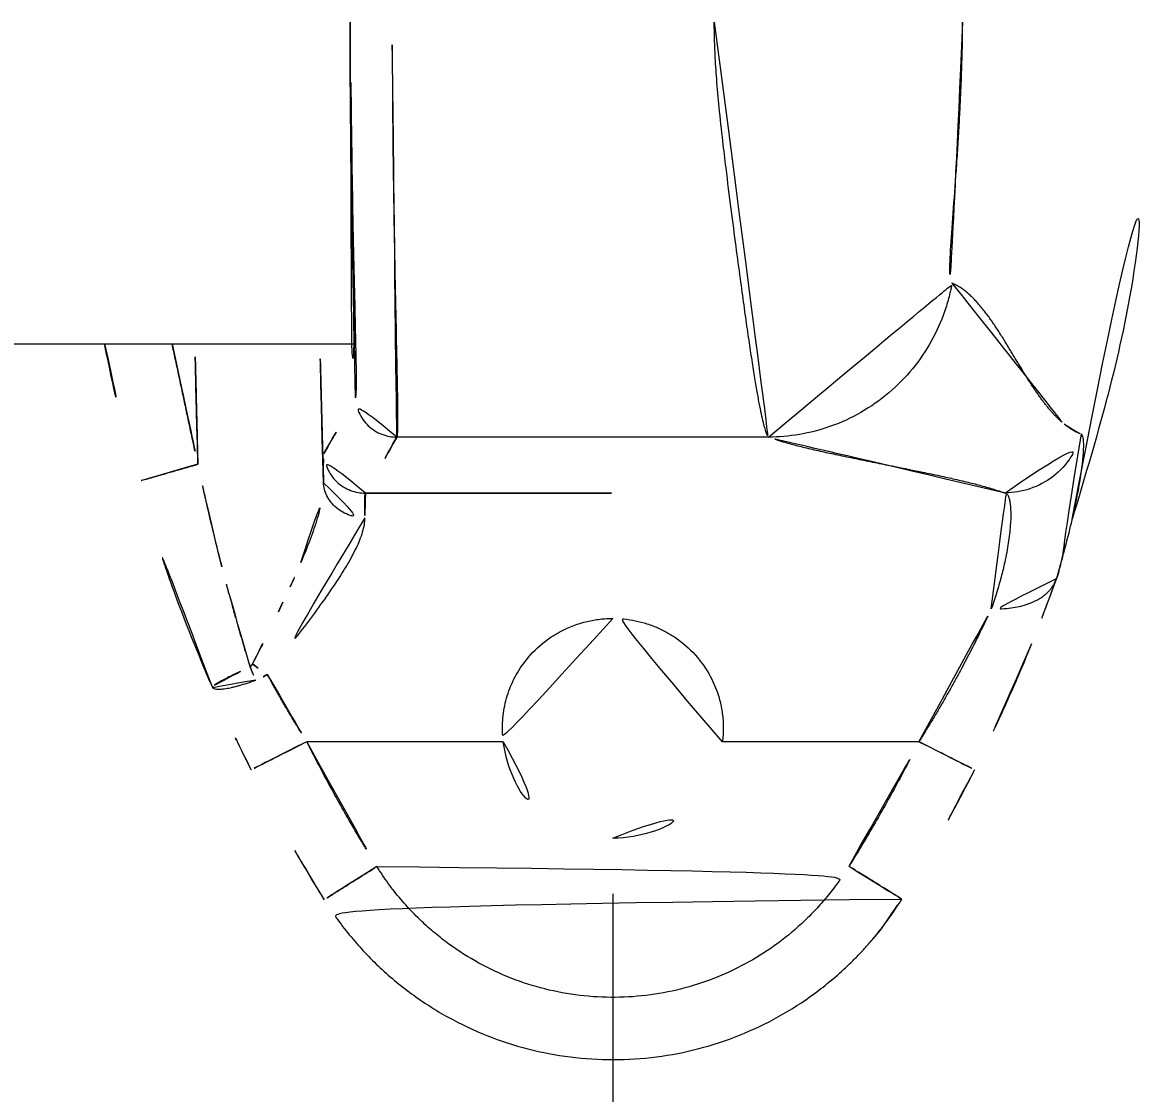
# Model space of a CAD drawing. Extents: x 16296660632 to 16296677930, y -37409619871 to -37409616275.
# Drawn here: x 16296677692.39 to 16296677719.6, y -37409616624.9 to -37409616599.11 of the extents above; entities that cross this region are included whole.
import ezdxf

# ---------------------------------------------------------------- set-up
doc = ezdxf.new("R2010")
doc.units = 0
doc.header["$LTSCALE"] = 10
doc.header["$MEASUREMENT"] = 0
doc.header["$PDMODE"] = 3
doc.header["$PDSIZE"] = -10
doc.layers.get('0').update_dxf_attribs({"linetype": 'CONTINUOUS'})
doc.layers.get('DEFPOINTS').update_dxf_attribs({"linetype": 'CONTINUOUS'})
doc.styles.add('Daelim Dimension', font='NanumGothic.ttf')
doc.dimstyles.new('DEFAULT', dxfattribs={"dimscale": 2, "dimtxt": 2, "dimasz": 2, "dimexe": 0, "dimexo": 2, "dimgap": 1, "dimtad": 1, "dimdec": 1, "dimzin": 9, "dimdsep": 46, "dimtxsty": 'Daelim Dimension', "dimcen": 0.5, "dimclrd": 252, "dimclre": 252, "dimclrt": 3, "dimadec": 1, "dimazin": 0, "dimtfac": 1, "dimtdec": 1, "dimtix": 1, "dimtmove": 0, "dimatfit": 3, "dimfxl": 1, "dimtolj": 1, "dimtzin": 1, "dimlwd": 9, "dimlwe": 9, "dimarcsym": 0})

# ---------------------------------------------------------------- blocks, each defined once
blk = doc.blocks.new('*D4')
at = {"color": 5, "lineweight": 9, "transparency": 16777216}
for p, q in [((16296677189.30537, -37409616620.09404), (16296677189.30537, -37409616654.751022)), ((16296677706.603531, -37409616620.09404), (16296677706.603531, -37409616654.751022)), ((16296677193.30537, -37409616654.751022), (16296677702.603531, -37409616654.751022))]:
    blk.add_line(p, q, dxfattribs=at)
at = {"color": 5, "transparency": 16777216}
for points in [[(16296677193.30537, -37409616654.084358), (16296677193.30537, -37409616655.417686), (16296677189.30537, -37409616654.751022)], [(16296677702.603531, -37409616654.084358), (16296677702.603531, -37409616655.417686), (16296677706.603531, -37409616654.751022)]]:
    blk.add_solid(points, dxfattribs=at)
at = {"layer": 'DEFPOINTS', "color": 0, "transparency": 16777216}
for p in [(16296677189.30537, -37409616616.09404), (16296677706.603531, -37409616616.09404), (16296677706.603531, -37409616654.751022)]:
    blk.add_point(p, dxfattribs=at)
at = {"color": 7, "transparency": 16777216, "insert": (16296677447.954451, -37409616648.190224), "char_height": 8, "attachment_point": 5, "style": 'Daelim Dimension'}
blk.add_mtext('\\A1;517.3', dxfattribs=at)

msp = doc.modelspace()

# ---------------------------------------------------------------- linework, layer by layer
at = {"color": 7, "linetype": 'Continuous', "lineweight": 15}
for p, q in [((16296677195.542139, -37409616606.8452), (16296677700.366739, -37409616606.8452)), ((16296677710.35598, -37409616609.092003), (16296677701.399059, -37409616609.092003))]:
    msp.add_line(p, q, dxfattribs=at)
at = {"color": 2, "linetype": 'Continuous', "lineweight": 15}
for p, q in [((16296677703.96468, -37409616616.431351), (16296677699.229601, -37409616616.431351)), ((16296677713.97747, -37409616616.431343), (16296677709.242371, -37409616616.431351))]:
    msp.add_line(p, q, dxfattribs=at)
at = {"color": 7, "linetype": 'Continuous', "lineweight": 15, "flags": 128}
msp.add_lwpolyline([(16296677712.892799, -37409616621.152542), (16296677712.88929, -37409616621.157333), (16296677712.880871, -37409616621.169456), (16296677712.87838, -37409616621.174103), (16296677712.87937, -37409616621.173607), (16296677712.88183, -37409616621.17128), (16296677712.88578, -37409616621.167099), (16296677712.89122, -37409616621.161041), (16296677712.906549, -37409616621.143303), (16296677712.927811, -37409616621.11795), (16296677713.07214, -37409616620.936234), (16296677713.457741, -37409616620.367493)], dxfattribs=at)
at = {"color": 7, "linetype": 'Continuous', "lineweight": 15}
for centre, radius, start, end in [((16296677733.603519, -37409616599.100883), 39.999985, 191.1636042, 196.0548725), ((16296677700.615829, -37409616611.141388), 4.348305, 231.76271, 237.4975191), ((16296677706.603531, -37409616616.09404), 2.660317, 187.2843069, 270), ((16296677706.603531, -37409616616.09404), 2.660317, 270, 352.7156931)]:
    msp.add_arc(centre, radius, start, end, dxfattribs=at)
at = {"color": 2, "linetype": 'Continuous', "lineweight": 15}
for points, knots in [([(16296677700.274521, -37409616599.0952), (16296677700.27556, -37409616599.601784), (16296677700.27774, -37409616600.656921), (16296677700.2906, -37409616601.902946), (16296677700.30447, -37409616602.878189), (16296677700.31712, -37409616603.654823), (16296677700.330009, -37409616604.316971), (16296677700.33613, -37409616604.670471), (16296677700.339081, -37409616604.793556), (16296677700.33913, -37409616604.800842), (16296677700.33913, -37409616604.800858), (16296677700.33914, -37409616604.800873), (16296677700.33913, -37409616604.800926), (16296677700.33914, -37409616604.801033), (16296677700.33914, -37409616604.801208), (16296677700.339149, -37409616604.80159), (16296677700.339161, -37409616604.802353), (16296677700.339199, -37409616604.803864), (16296677700.339251, -37409616604.806923), (16296677700.339371, -37409616604.812973), (16296677700.339609, -37409616604.825073), (16296677700.34008, -37409616604.849152), (16296677700.341009, -37409616604.896767), (16296677700.342819, -37409616604.989967), (16296677700.34627, -37409616605.16832), (16296677700.35247, -37409616605.493713), (16296677700.362169, -37409616606.028351), (16296677700.370979, -37409616606.636703), (16296677700.368071, -37409616607.093338), (16296677700.3498, -37409616607.232513), (16296677700.32428, -37409616607.154282), (16296677700.30225, -37409616606.921463), (16296677700.29504, -37409616606.8452)], [0, 0, 0, 0, 0.101510115, 0.211434672, 0.259065315, 0.316767116, 0.393397237, 0.420049616, 0.4230555, 0.42305671, 0.423057557, 0.423059589, 0.42306327, 0.423071002, 0.423086465, 0.423117038, 0.423178515, 0.423301446, 0.423546933, 0.424037928, 0.42501921, 0.426978051, 0.430882216, 0.438634897, 0.453918283, 0.483596617, 0.539392617, 0.63673048, 0.74462148, 0.850211563, 0.950940476, 1, 1, 1, 1]), ([(16296677701.399059, -37409616609.092003), (16296677701.400431, -37409616609.088242), (16296677701.403179, -37409616609.080688), (16296677701.40666, -37409616609.056808), (16296677701.4097, -37409616609.023499), (16296677701.412239, -37409616608.979736), (16296677701.414301, -37409616608.925659), (16296677701.415871, -37409616608.861107), (16296677701.41696, -37409616608.786072), (16296677701.417561, -37409616608.700562), (16296677701.417681, -37409616608.604568), (16296677701.417311, -37409616608.498199), (16296677701.41646, -37409616608.381531), (16296677701.413219, -37409616608.073822), (16296677701.4009, -37409616607.404358), (16296677701.378679, -37409616606.37262), (16296677701.357731, -37409616605.362877), (16296677701.34215, -37409616604.580544), (16296677701.3272, -37409616603.747414), (16296677701.315479, -37409616602.955368), (16296677701.30637, -37409616602.228851), (16296677701.29985, -37409616601.586647), (16296677701.29476, -37409616600.949303), (16296677701.29114, -37409616600.320953), (16296677701.28886, -37409616599.705307), (16296677701.28857, -37409616599.299294), (16296677701.288429, -37409616599.099297)], [0, 0, 0, 0, 0.020281925, 0.040705726, 0.061261883, 0.081940462, 0.102731142, 0.123623238, 0.144605728, 0.165667289, 0.186796327, 0.207981011, 0.229209318, 0.250469064, 0.362726121, 0.499402282, 0.562152082, 0.624611649, 0.687108968, 0.749821294, 0.794173639, 0.837536812, 0.879846969, 0.92105239, 0.961113053, 1, 1, 1, 1]), ([(16296677709.046499, -37409616599.097473), (16296677709.047029, -37409616599.18251), (16296677709.0481, -37409616599.355667), (16296677709.05546, -37409616599.619858), (16296677709.066971, -37409616599.89299), (16296677709.08309, -37409616600.174942), (16296677709.11302, -37409616600.595932), (16296677709.1681, -37409616601.197594), (16296677709.24551, -37409616601.914429), (16296677709.345169, -37409616602.738388), (16296677709.453529, -37409616603.594757), (16296677709.569889, -37409616604.485786), (16296677709.672581, -37409616605.253159), (16296677709.763451, -37409616605.914833), (16296677709.84478, -37409616606.493134), (16296677709.920679, -37409616607.012451), (16296677709.99107, -37409616607.470833), (16296677710.055969, -37409616607.86763), (16296677710.115379, -37409616608.203598), (16296677710.1693, -37409616608.480591), (16296677710.21771, -37409616608.701263), (16296677710.260651, -37409616608.869377), (16296677710.298, -37409616608.987923), (16296677710.3302, -37409616609.064743), (16296677710.347509, -37409616609.083038), (16296677710.35598, -37409616609.092003)], [0, 0, 0, 0, 0.016466319, 0.033530988, 0.051208061, 0.069510582, 0.088450519, 0.133537457, 0.188134737, 0.232276462, 0.302891416, 0.370029146, 0.431942897, 0.486085135, 0.539422615, 0.59178036, 0.643001818, 0.692950877, 0.741512996, 0.788595495, 0.834127118, 0.878056995, 0.920353154, 0.961000731, 1, 1, 1, 1]), ([(16296677714.772579, -37409616605.38533), (16296677714.804831, -37409616605.39946), (16296677714.86903, -37409616605.427567), (16296677714.962561, -37409616605.482269), (16296677715.053631, -37409616605.544777), (16296677715.14222, -37409616605.615189), (16296677715.22847, -37409616605.692398), (16296677715.3125, -37409616605.775711), (16296677715.394421, -37409616605.864326), (16296677715.47434, -37409616605.957573), (16296677715.552349, -37409616606.054688), (16296677715.628559, -37409616606.155083), (16296677715.703051, -37409616606.258041), (16296677715.77593, -37409616606.363052), (16296677715.847309, -37409616606.469589), (16296677715.917271, -37409616606.577179), (16296677715.98591, -37409616606.685379), (16296677716.053329, -37409616606.793747), (16296677716.1196, -37409616606.901901), (16296677716.184799, -37409616607.00943), (16296677716.24901, -37409616607.116013), (16296677716.3123, -37409616607.221283), (16296677716.374729, -37409616607.324951), (16296677716.43638, -37409616607.426712), (16296677716.497311, -37409616607.526398), (16296677716.55761, -37409616607.62381), (16296677716.61731, -37409616607.718781), (16296677716.676491, -37409616607.811172), (16296677716.735189, -37409616607.900833), (16296677716.79347, -37409616607.987663), (16296677716.85137, -37409616608.071503), (16296677716.90893, -37409616608.152283), (16296677716.966181, -37409616608.229919), (16296677717.023161, -37409616608.304337), (16296677717.079901, -37409616608.375443), (16296677717.136419, -37409616608.443207), (16296677717.192751, -37409616608.507584), (16296677717.248899, -37409616608.568542), (16296677717.30489, -37409616608.626053), (16296677717.360741, -37409616608.680038), (16296677717.41641, -37409616608.730766), (16296677717.453831, -37409616608.762009), (16296677717.47241, -37409616608.777512)], [0, 0, 0, 0, 0.030544692, 0.060806039, 0.090785251, 0.120483177, 0.149900351, 0.179037044, 0.207893294, 0.236468949, 0.264763695, 0.292777092, 0.320508551, 0.347957524, 0.375123448, 0.402005728, 0.428603748, 0.45491689, 0.480944535, 0.506686082, 0.532140951, 0.557308596, 0.582188507, 0.606780287, 0.631083645, 0.655098324, 0.678824108, 0.702260814, 0.725408296, 0.748266443, 0.770835181, 0.793114467, 0.815104294, 0.836804685, 0.858215694, 0.879337404, 0.900169923, 0.920713382, 0.940967936, 0.960933759, 0.980611044, 1, 1, 1, 1]), ([(16296677717.47241, -37409616608.777512), (16296677717.540951, -37409616608.833794), (16296677717.611099, -37409616608.883682), (16296677717.68314, -37409616608.926277), (16296677717.71916, -37409616608.947594), (16296677717.75565, -37409616608.967072), (16296677717.79265, -37409616608.984596), (16296677717.81115, -37409616608.993378), (16296677717.829781, -37409616609.001663), (16296677717.848539, -37409616609.009453), (16296677717.86013, -37409616609.014267), (16296677717.87178, -37409616609.018806), (16296677717.883459, -37409616609.023277)], [0.099206918, 0.099206918, 0.099206918, 0.099206918, 3.261847519, 3.261847519, 3.261847519, 4.84316782, 4.84316782, 4.84316782, 5.633827971, 5.633827971, 5.633827971, 6.122311046, 6.122311046, 6.122311046, 6.122311046]), ([(16296677716.05864, -37409616610.442917), (16296677716.020821, -37409616610.429176), (16296677715.944481, -37409616610.401466), (16296677715.81551, -37409616610.359543), (16296677715.674721, -37409616610.316856), (16296677715.476549, -37409616610.26088), (16296677715.20332, -37409616610.190086), (16296677714.85347, -37409616610.107071), (16296677714.468969, -37409616610.021797), (16296677713.936939, -37409616609.909332), (16296677713.370819, -37409616609.795517), (16296677712.808371, -37409616609.683121), (16296677712.38258, -37409616609.597092), (16296677711.9771, -37409616609.512756), (16296677711.58382, -37409616609.427368), (16296677711.22706, -37409616609.344673), (16296677710.927601, -37409616609.268921), (16296677710.69417, -37409616609.203568), (16296677710.51021, -37409616609.147171), (16296677710.406799, -37409616609.110184), (16296677710.35598, -37409616609.092003)], [0, 0, 0, 0, 0.030378787, 0.061317804, 0.092818414, 0.124881911, 0.185385805, 0.24983513, 0.309204107, 0.374875301, 0.499975374, 0.562532541, 0.625084213, 0.691432532, 0.75014287, 0.814931356, 0.875112203, 0.918155789, 0.95978383, 1, 1, 1, 1]), ([(16296677716.058611, -37409616610.433502), (16296677716.250481, -37409616610.43251), (16296677716.452419, -37409616610.402802), (16296677716.847231, -37409616610.271317), (16296677717.03928, -37409616610.170013), (16296677717.378309, -37409616609.907654), (16296677717.52474, -37409616609.747009), (16296677717.75172, -37409616609.397186), (16296677717.83181, -37409616609.208687), (16296677717.881161, -37409616609.022667)], [0, 0, 0, 0, 0.25, 0.25, 0.5, 0.5, 0.75, 0.75, 1, 1, 1, 1]), ([(16296677717.881161, -37409616609.022667), (16296677717.924931, -37409616609.039032), (16296677717.9466, -37409616609.142899), (16296677717.943319, -37409616609.499496), (16296677717.91852, -37409616609.751419), (16296677717.84478, -37409616610.2211), (16296677717.81386, -37409616610.394043), (16296677717.740089, -37409616610.76358), (16296677717.69739, -37409616610.959244), (16296677717.60022, -37409616611.370178), (16296677717.545771, -37409616611.585403), (16296677717.42403, -37409616612.035782), (16296677717.356791, -37409616612.270714), (16296677717.28442, -37409616612.509659)], [0, 0, 0, 0, 0.25, 0.25, 0.5, 0.5, 0.625, 0.625, 0.75, 0.75, 0.875, 0.875, 1, 1, 1, 1]), ([(16296677699.632021, -37409616610.192047), (16296677699.628349, -37409616609.97348), (16296677699.627741, -37409616609.805283), (16296677699.632111, -37409616609.570847), (16296677699.6371, -37409616609.503983), (16296677699.64476, -37409616609.491699)], [0, 0, 0, 0, 0.5, 0.5, 1, 1, 1, 1]), ([(16296677696.60631, -37409616609.747864), (16296677696.43606, -37409616609.796883), (16296677696.252399, -37409616609.849747), (16296677695.89695, -37409616609.952072), (16296677695.72628, -37409616610.001213), (16296677695.44474, -37409616610.08226), (16296677695.33482, -37409616610.113907), (16296677695.194521, -37409616610.154327), (16296677695.163651, -37409616610.163223), (16296677695.163651, -37409616610.163239)], [0, 0, 0, 0, 0.25, 0.25, 0.5, 0.5, 0.75, 0.75, 1, 1, 1, 1]), ([(16296677699.08777, -37409616612.113602), (16296677699.249439, -37409616611.731659), (16296677699.38563, -37409616611.375237), (16296677699.581909, -37409616610.718826), (16296677699.63814, -37409616610.431107), (16296677699.632021, -37409616610.192047)], [0, 0, 0, 0, 0.5, 0.5, 1, 1, 1, 1]), ([(16296677699.632021, -37409616610.192047), (16296677699.63834, -37409616610.29483), (16296677699.66538, -37409616610.404083), (16296677699.76952, -37409616610.613243), (16296677699.846861, -37409616610.71257), (16296677700.039671, -37409616610.875839), (16296677700.154579, -37409616610.939301), (16296677700.39303, -37409616611.020287), (16296677700.515949, -37409616611.038063), (16296677700.630461, -37409616611.037643)], [0, 0, 0, 0, 0.25, 0.25, 0.5, 0.5, 0.75, 0.75, 1, 1, 1, 1]), ([(16296677700.64295, -37409616610.433548), (16296677700.641041, -37409616610.436462), (16296677700.639299, -37409616610.442291), (16296677700.63773, -37409616610.451027), (16296677700.63615, -37409616610.459763), (16296677700.63475, -37409616610.471451), (16296677700.633511, -37409616610.485962), (16296677700.63105, -37409616610.514969), (16296677700.629299, -37409616610.555237), (16296677700.628229, -37409616610.6064), (16296677700.627171, -37409616610.657547), (16296677700.62682, -37409616610.71962), (16296677700.62719, -37409616610.792618), (16296677700.62738, -37409616610.829117), (16296677700.62775, -37409616610.868347), (16296677700.628309, -37409616610.91037), (16296677700.62859, -37409616610.931374), (16296677700.628929, -37409616610.953079), (16296677700.629311, -37409616610.975487), (16296677700.62965, -37409616610.995644), (16296677700.630039, -37409616611.016449), (16296677700.630449, -37409616611.037659)], [0.01895369, 0.01895369, 0.01895369, 0.01895369, 0.394391168, 0.394391168, 0.394391168, 0.770114693, 0.770114693, 0.770114693, 1.521561742, 1.521561742, 1.521561742, 2.273008791, 2.273008791, 2.273008791, 2.648732316, 2.648732316, 2.648732316, 2.836594078, 2.836594078, 2.836594078, 3.00550215, 3.00550215, 3.00550215, 3.00550215]), ([(16296677700.630461, -37409616611.037643), (16296677700.632481, -37409616611.139893), (16296677700.613171, -37409616611.252693), (16296677700.540291, -37409616611.498138), (16296677700.48624, -37409616611.631523), (16296677700.281509, -37409616612.056587), (16296677700.09387, -37409616612.364731), (16296677699.760839, -37409616612.860291), (16296677699.641451, -37409616613.030289), (16296677699.393339, -37409616613.373093), (16296677699.26395, -37409616613.54686), (16296677698.86261, -37409616614.075211), (16296677698.577629, -37409616614.436829), (16296677698.27932, -37409616614.808609)], [0, 0, 0, 0, 0.125, 0.125, 0.25, 0.25, 0.5, 0.5, 0.625, 0.625, 0.75, 0.75, 1, 1, 1, 1]), ([(16296677717.28442, -37409616612.509659), (16296677717.277679, -37409616612.526138), (16296677717.26298, -37409616612.562042), (16296677717.23711, -37409616612.615334), (16296677717.204651, -37409616612.673141), (16296677717.1637, -37409616612.734306), (16296677717.112301, -37409616612.798073), (16296677717.05257, -37409616612.858643), (16296677716.97699, -37409616612.921494), (16296677716.885599, -37409616612.983017), (16296677716.784479, -37409616613.036469), (16296677716.67547, -37409616613.085068), (16296677716.55101, -37409616613.131821), (16296677716.38813, -37409616613.176651), (16296677716.191879, -37409616613.211761), (16296677715.965429, -37409616613.232468), (16296677715.80377, -37409616613.229607), (16296677715.719971, -37409616613.228127)], [0, 0, 0, 0, 0.028269441, 0.061605941, 0.100367155, 0.14486776, 0.195380453, 0.252117283, 0.303679978, 0.378163518, 0.452266268, 0.503967911, 0.579033215, 0.667489504, 0.768321453, 0.87990934, 1, 1, 1, 1]), ([(16296677697.011049, -37409616615.06543), (16296677697.071421, -37409616615.023987), (16296677697.180861, -37409616614.962044), (16296677697.40097, -37409616614.848457), (16296677697.485029, -37409616614.806488), (16296677697.665211, -37409616614.718964), (16296677697.76161, -37409616614.673248), (16296677697.864611, -37409616614.625519)], [0, 0, 0, 0, 0.5, 0.5, 0.75, 0.75, 1, 1, 1, 1]), ([(16296677697.864611, -37409616614.625519), (16296677697.88484, -37409616614.679764), (16296677697.906839, -37409616614.734329), (16296677697.93029, -37409616614.787979), (16296677697.953951, -37409616614.842117), (16296677697.979019, -37409616614.895309), (16296677698.00491, -37409616614.946327)], [0, 0, 0, 0, 0.175741249, 0.175741249, 0.175741249, 0.3530688238, 0.3530688238, 0.3530688238, 0.3530688238]), ([(16296677698.00491, -37409616614.946327), (16296677697.93362, -37409616614.972198), (16296677697.864731, -37409616614.99588), (16296677697.79814, -37409616615.017471), (16296677697.731541, -37409616615.039078), (16296677697.667231, -37409616615.058609), (16296677697.60528, -37409616615.076027), (16296677697.57431, -37409616615.084747), (16296677697.544001, -37409616615.092911), (16296677697.514799, -37409616615.100403), (16296677697.485609, -37409616615.10791), (16296677697.457411, -37409616615.114777), (16296677697.43017, -37409616615.121033), (16296677697.37569, -37409616615.133537), (16296677697.32505, -37409616615.143631), (16296677697.27833, -37409616615.151253), (16296677697.254971, -37409616615.15506), (16296677697.232519, -37409616615.158257), (16296677697.21142, -37409616615.160797), (16296677697.19031, -37409616615.16333), (16296677697.170481, -37409616615.165222), (16296677697.15188, -37409616615.166458), (16296677697.114691, -37409616615.168953), (16296677697.08243, -37409616615.1689), (16296677697.05514, -37409616615.166321), (16296677697.027849, -37409616615.163727), (16296677697.00555, -37409616615.158539), (16296677696.98896, -37409616615.150887), (16296677696.980671, -37409616615.147079), (16296677696.973749, -37409616615.142639), (16296677696.96822, -37409616615.137589), (16296677696.962681, -37409616615.132538), (16296677696.958521, -37409616615.126846), (16296677696.955811, -37409616615.120644)], [0, 0, 0, 0, 0.235392795, 0.235392795, 0.235392795, 0.470785591, 0.470785591, 0.470785591, 0.588481989, 0.588481989, 0.588481989, 0.706178386, 0.706178386, 0.706178386, 0.941571182, 0.941571182, 0.941571182, 1.05926758, 1.05926758, 1.05926758, 1.176963977, 1.176963977, 1.176963977, 1.412356773, 1.412356773, 1.412356773, 1.647749568, 1.647749568, 1.647749568, 1.765445966, 1.765445966, 1.765445966, 1.883142364, 1.883142364, 1.883142364, 1.883142364]), ([(16296677699.229601, -37409616616.431351), (16296677699.07173, -37409616616.511002), (16296677698.901409, -37409616616.596909), (16296677698.571621, -37409616616.763283), (16296677698.413191, -37409616616.843201), (16296677698.15167, -37409616616.975128), (16296677698.04948, -37409616617.026672), (16296677697.91902, -37409616617.092484), (16296677697.89035, -37409616617.106949), (16296677697.89035, -37409616617.106949)], [0, 0, 0, 0, 0.25, 0.25, 0.5, 0.5, 0.75, 0.75, 1, 1, 1, 1]), ([(16296677713.97747, -37409616616.431343), (16296677714.1353, -37409616616.510963), (16296677714.30558, -37409616616.596863), (16296677714.6353, -37409616616.763184), (16296677714.793711, -37409616616.843086), (16296677715.05521, -37409616616.975021), (16296677715.157419, -37409616617.026581), (16296677715.287951, -37409616617.092422), (16296677715.316719, -37409616617.106934), (16296677715.316719, -37409616617.106934)], [0, 0, 0, 0, 0.25, 0.25, 0.5, 0.5, 0.75, 0.75, 1, 1, 1, 1]), ([(16296677700.919519, -37409616619.438278), (16296677700.769791, -37409616619.532318), (16296677700.608231, -37409616619.633728), (16296677700.295441, -37409616619.830147), (16296677700.14518, -37409616619.924561), (16296677699.897301, -37409616620.080612), (16296677699.800529, -37409616620.141724), (16296677699.67724, -37409616620.220207), (16296677699.650351, -37409616620.237823), (16296677699.65074, -37409616620.238449)], [0, 0, 0, 0, 0.25, 0.25, 0.5, 0.5, 0.75, 0.75, 1, 1, 1, 1]), ([(16296677712.2917, -37409616619.431587), (16296677712.333071, -37409616619.457474), (16296677712.41464, -37409616619.508499), (16296677712.534451, -37409616619.583572), (16296677712.65012, -37409616619.654953), (16296677712.806511, -37409616619.751801), (16296677712.9963, -37409616619.869186), (16296677713.198681, -37409616619.996368), (16296677713.36385, -37409616620.097931), (16296677713.46302, -37409616620.16066), (16296677713.517651, -37409616620.194267), (16296677713.54533, -37409616620.211578), (16296677713.5613, -37409616620.221977), (16296677713.564039, -37409616620.22345), (16296677713.5655, -37409616620.224213)], [0, 0, 0, 0, 0.062200465, 0.122645681, 0.181748213, 0.240153178, 0.370547573, 0.499993459, 0.630096448, 0.759836589, 0.822102579, 0.883418479, 0.938389017, 1, 1, 1, 1])]:
    msp.add_open_spline(points, degree=3, knots=knots, dxfattribs=at)
at = {"color": 7, "linetype": 'Continuous', "lineweight": 15}
for points, knots in [([(16296677715.028879, -37409616599.097313), (16296677715.028879, -37409616599.113541), (16296677715.02887, -37409616599.129784), (16296677715.028839, -37409616599.146011), (16296677715.02879, -37409616599.173157), (16296677715.0287, -37409616599.200302), (16296677715.028561, -37409616599.227493), (16296677715.028299, -37409616599.28186), (16296677715.02787, -37409616599.336411), (16296677715.027281, -37409616599.391487), (16296677715.026079, -37409616599.501678), (16296677715.024229, -37409616599.614037), (16296677715.0217, -37409616599.731537), (16296677715.02043, -37409616599.790283), (16296677715.018999, -37409616599.850418), (16296677715.01738, -37409616599.912201), (16296677715.01576, -37409616599.973999), (16296677715.01396, -37409616600.037369), (16296677715.011971, -37409616600.102402), (16296677715.00798, -37409616600.232468), (16296677715.00322, -37409616600.369141), (16296677714.99761, -37409616600.512993), (16296677714.992001, -37409616600.656807), (16296677714.985531, -37409616600.807449), (16296677714.978161, -37409616600.964188), (16296677714.970791, -37409616601.120941), (16296677714.962521, -37409616601.28389), (16296677714.953291, -37409616601.452606), (16296677714.948681, -37409616601.536957), (16296677714.943821, -37409616601.622879), (16296677714.93873, -37409616601.710022), (16296677714.93364, -37409616601.79715), (16296677714.92832, -37409616601.885483), (16296677714.92281, -37409616601.974548), (16296677714.911779, -37409616602.152679), (16296677714.89996, -37409616602.333763), (16296677714.887609, -37409616602.514183), (16296677714.8629, -37409616602.875), (16296677714.835951, -37409616603.234337), (16296677714.810551, -37409616603.572449), (16296677714.78516, -37409616603.910568), (16296677714.76148, -37409616604.226646), (16296677714.74522, -37409616604.492027), (16296677714.728951, -37409616604.757431), (16296677714.72002, -37409616604.975113), (16296677714.7234, -37409616605.129623), (16296677714.72678, -37409616605.284149), (16296677714.742689, -37409616605.373207), (16296677714.772591, -37409616605.38533)], [0.035082038, 0.035082038, 0.035082038, 0.035082038, 0.180872079, 0.180872079, 0.180872079, 0.424643981, 0.424643981, 0.424643981, 0.912187786, 0.912187786, 0.912187786, 1.887275396, 1.887275396, 1.887275396, 2.3748192, 2.3748192, 2.3748192, 2.862363005, 2.862363005, 2.862363005, 3.837450615, 3.837450615, 3.837450615, 4.812538224, 4.812538224, 4.812538224, 5.787625834, 5.787625834, 5.787625834, 6.275169639, 6.275169639, 6.275169639, 6.762713443, 6.762713443, 6.762713443, 7.737801053, 7.737801053, 7.737801053, 9.687976272, 9.687976272, 9.687976272, 11.638151491, 11.638151491, 11.638151491, 13.58832671, 13.58832671, 13.58832671, 15.538501929, 15.538501929, 15.538501929, 15.538501929]), ([(16296677700.400669, -37409616608.146713), (16296677700.40951, -37409616608.130997), (16296677700.41507, -37409616608.058937), (16296677700.41888, -37409616607.869812), (16296677700.419399, -37409616607.793167), (16296677700.418989, -37409616607.612061), (16296677700.418051, -37409616607.507019), (16296677700.413309, -37409616607.156143), (16296677700.407619, -37409616606.873756), (16296677700.39266, -37409616606.213364), (16296677700.383301, -37409616605.831207), (16296677700.36351, -37409616604.999657), (16296677700.353029, -37409616604.548111), (16296677700.33783, -37409616603.816254), (16296677700.332821, -37409616603.562057), (16296677700.32342, -37409616603.045593), (16296677700.318991, -37409616602.782318), (16296677700.306789, -37409616601.977631), (16296677700.30011, -37409616601.420822), (16296677700.290899, -37409616600.269012), (16296677700.288509, -37409616599.686249), (16296677700.288509, -37409616599.098938)], [0, 0, 0, 0, 0.125, 0.125, 0.1875, 0.1875, 0.25, 0.25, 0.375, 0.375, 0.5, 0.5, 0.625, 0.625, 0.6875, 0.6875, 0.75, 0.75, 0.875, 0.875, 1, 1, 1, 1]), ([(16296677717.66781, -37409616611.069901), (16296677718.202129, -37409616609.286743), (16296677719.37108, -37409616605.385696), (16296677719.521721, -37409616601.312302), (16296677719.6035, -37409616599.100861)], [0, 0, 0, 0, 0.457098832, 1, 1, 1, 1]), ([(16296677710.35598, -37409616609.092003), (16296677710.597231, -37409616609.091522), (16296677710.84564, -37409616609.071442), (16296677711.096399, -37409616609.028923), (16296677711.34716, -37409616608.986389), (16296677711.60022, -37409616608.921371), (16296677711.849541, -37409616608.832703), (16296677712.09886, -37409616608.744034), (16296677712.344379, -37409616608.631683), (16296677712.579639, -37409616608.496727), (16296677712.814899, -37409616608.361794), (16296677713.03982, -37409616608.204239), (16296677713.24855, -37409616608.027512), (16296677713.457279, -37409616607.850769), (16296677713.64975, -37409616607.654877), (16296677713.821699, -37409616607.445099), (16296677713.99366, -37409616607.235321), (16296677714.145069, -37409616607.011726), (16296677714.273849, -37409616606.780518), (16296677714.40263, -37409616606.549316), (16296677714.50881, -37409616606.310562), (16296677714.59256, -37409616606.070396), (16296677714.63443, -37409616605.950317), (16296677714.670731, -37409616605.82988), (16296677714.70166, -37409616605.709778), (16296677714.717119, -37409616605.649719), (16296677714.731251, -37409616605.589752), (16296677714.744061, -37409616605.529938), (16296677714.750469, -37409616605.500031), (16296677714.75655, -37409616605.470169), (16296677714.76231, -37409616605.440353), (16296677714.76586, -37409616605.421997), (16296677714.769251, -37409616605.403664), (16296677714.772579, -37409616605.38533)], [0, 0, 0, 0, 0.7884809, 0.7884809, 0.7884809, 1.576961799, 1.576961799, 1.576961799, 2.365442699, 2.365442699, 2.365442699, 3.153923598, 3.153923598, 3.153923598, 3.942404498, 3.942404498, 3.942404498, 4.730885397, 4.730885397, 4.730885397, 5.519366297, 5.519366297, 5.519366297, 5.913606746, 5.913606746, 5.913606746, 6.110726971, 6.110726971, 6.110726971, 6.209287084, 6.209287084, 6.209287084, 6.269989194, 6.269989194, 6.269989194, 6.269989194]), ([(16296677701.399059, -37409616609.092003), (16296677701.284491, -37409616609.091949), (16296677701.16152, -37409616609.07164), (16296677700.922991, -37409616608.980438), (16296677700.80806, -37409616608.909302), (16296677700.615271, -37409616608.726761), (16296677700.53797, -37409616608.615913), (16296677700.43392, -37409616608.382736), (16296677700.40695, -37409616608.261078), (16296677700.400669, -37409616608.146713)], [0, 0, 0, 0, 0.25, 0.25, 0.5, 0.5, 0.75, 0.75, 1, 1, 1, 1]), ([(16296677700.642941, -37409616610.442917), (16296677700.52775, -37409616610.44223), (16296677700.404591, -37409616610.422447), (16296677700.16522, -37409616610.330582), (16296677700.049919, -37409616610.258904), (16296677699.85684, -37409616610.074997), (16296677699.779631, -37409616609.963333), (16296677699.676229, -37409616609.728737), (16296677699.650511, -37409616609.60672), (16296677699.644239, -37409616609.49173)], [0, 0, 0, 0, 0.25, 0.25, 0.5, 0.5, 0.75, 0.75, 1, 1, 1, 1]), ([(16296677697.183559, -37409616612.221184), (16296677697.133739, -37409616612.02565), (16296677697.032471, -37409616611.62822), (16296677696.88715, -37409616611.020203), (16296677696.742689, -37409616610.391663), (16296677696.652229, -37409616609.96463), (16296677696.60631, -37409616609.747864)], [0, 0, 0, 0, 0.238376273, 0.484499178, 0.738340345, 1, 1, 1, 1]), ([(16296677696.955811, -37409616615.120644), (16296677696.605089, -37409616614.318817), (16296677696.28006, -37409616613.504028), (16296677695.68302, -37409616611.850754), (16296677695.410999, -37409616611.012253), (16296677695.166241, -37409616610.162491)], [0, 0, 0, 0, 0.5, 0.5, 1, 1, 1, 1]), ([(16296677715.719971, -37409616613.228127), (16296677715.742599, -37409616613.162827), (16296677715.787991, -37409616613.031807), (16296677715.849171, -37409616612.839546), (16296677715.90556, -37409616612.650383), (16296677715.956631, -37409616612.465073), (16296677716.002541, -37409616612.284103), (16296677716.06843, -37409616611.999077), (16296677716.137289, -37409616611.626717), (16296677716.183451, -37409616611.224274), (16296677716.19306, -37409616610.891563), (16296677716.175739, -37409616610.689011), (16296677716.149561, -37409616610.568977), (16296677716.125191, -37409616610.501427), (16296677716.095091, -37409616610.451859), (16296677716.07098, -37409616610.439743), (16296677716.058611, -37409616610.433533)], [0, 0, 0, 0, 0.04098399, 0.082214682, 0.123715037, 0.16550757, 0.207614328, 0.250056866, 0.37169957, 0.498664753, 0.618562248, 0.747877356, 0.80573603, 0.867036351, 0.93178822, 1, 1, 1, 1]), ([(16296677697.864571, -37409616614.625519), (16296677697.81773, -37409616614.47258), (16296677697.72311, -37409616614.163681), (16296677697.5851, -37409616613.693512), (16296677697.448641, -37409616613.212624), (16296677697.31395, -37409616612.720932), (16296677697.227289, -37409616612.388809), (16296677697.183559, -37409616612.221184)], [0, 0, 0, 0, 0.19233493, 0.388472999, 0.588443969, 0.79227691, 1, 1, 1, 1]), ([(16296677717.31192, -37409616612.43573), (16296677717.22123, -37409616612.691994), (16296677717.124611, -37409616612.956734), (16296677716.918329, -37409616613.502663), (16296677716.808001, -37409616613.785423), (16296677716.69132, -37409616614.074257)], [0, 0, 0, 0, 0.5, 0.5, 1, 1, 1, 1]), ([(16296677717.284451, -37409616612.509666), (16296677717.288931, -37409616612.498123), (16296677717.29813, -37409616612.474373), (16296677717.30724, -37409616612.448853), (16296677717.31192, -37409616612.43573)], [0, 0, 0, 0, 0.486193635, 1, 1, 1, 1]), ([(16296677713.97747, -37409616616.431343), (16296677714.0298, -37409616616.347763), (16296677714.13378, -37409616616.181686), (16296677714.28512, -37409616615.932388), (16296677714.43174, -37409616615.685577), (16296677714.57341, -37409616615.441483), (16296677714.71018, -37409616615.200546), (16296677714.842039, -37409616614.96312), (16296677714.96899, -37409616614.729553), (16296677715.09103, -37409616614.500198), (16296677715.20817, -37409616614.27533), (16296677715.320391, -37409616614.055283), (16296677715.427719, -37409616613.840286), (16296677715.530069, -37409616613.630722), (16296677715.62779, -37409616613.426468), (16296677715.689381, -37409616613.293961), (16296677715.719971, -37409616613.228127)], [0, 0, 0, 0, 0.077697486, 0.154383445, 0.230068382, 0.304763225, 0.37847934, 0.451228557, 0.523023178, 0.593876006, 0.66380036, 0.732810098, 0.800919635, 0.868143964, 0.93449868, 1, 1, 1, 1]), ([(16296677706.603531, -37409616613.461197), (16296677706.553049, -37409616613.462013), (16296677706.450871, -37409616613.463676), (16296677706.296379, -37409616613.477371), (16296677706.13945, -37409616613.499924), (16296677705.98069, -37409616613.5327), (16296677705.82082, -37409616613.575996), (16296677705.660601, -37409616613.630363), (16296677705.41976, -37409616613.729637), (16296677705.04455, -37409616613.937088), (16296677704.62919, -37409616614.296997), (16296677704.31045, -37409616614.734009), (16296677704.100969, -37409616615.166763), (16296677703.97377, -37409616615.612587), (16296677703.939039, -37409616615.992523), (16296677703.946369, -37409616616.26297), (16296677703.95857, -37409616616.375137), (16296677703.96468, -37409616616.431351)], [0, 0, 0, 0, 0.033108777, 0.0670223, 0.101778882, 0.137414433, 0.173962598, 0.211454896, 0.249920857, 0.347985914, 0.49997585, 0.619571691, 0.713119086, 0.822517453, 0.926017211, 0.962918798, 1, 1, 1, 1]), ([(16296677709.242371, -37409616616.431351), (16296677709.248171, -37409616616.378693), (16296677709.259809, -37409616616.272919), (16296677709.265011, -37409616616.11264), (16296677709.261021, -37409616615.951134), (16296677709.246759, -37409616615.788879), (16296677709.222281, -37409616615.626572), (16296677709.18737, -37409616615.464897), (16296677709.11252, -37409616615.200546), (16296677708.944441, -37409616614.805206), (16296677708.601009, -37409616614.31694), (16296677708.16221, -37409616613.93689), (16296677707.750429, -37409616613.709297), (16296677707.430281, -37409616613.585892), (16296677707.1504, -37409616613.512703), (16296677706.874861, -37409616613.469017), (16296677706.69269, -37409616613.46376), (16296677706.603531, -37409616613.461197)], [0, 0, 0, 0, 0.034739353, 0.069788432, 0.105170304, 0.140907295, 0.177020975, 0.213532148, 0.25046085, 0.359723575, 0.50021916, 0.652173736, 0.750274591, 0.8168575, 0.880555678, 0.94153956, 1, 1, 1, 1]), ([(16296677716.69132, -37409616614.074257), (16296677716.612089, -37409616614.270401), (16296677716.530041, -37409616614.469063), (16296677716.44566, -37409616614.668617), (16296677716.276899, -37409616615.067749), (16296677716.098631, -37409616615.471237), (16296677715.910561, -37409616615.877991), (16296677715.7225, -37409616616.284729), (16296677715.524651, -37409616616.694748), (16296677715.316719, -37409616617.106934)], [0, 0, 0, 0, 0.677341805, 0.677341805, 0.677341805, 2.032025416, 2.032025416, 2.032025416, 3.386709027, 3.386709027, 3.386709027, 3.386709027]), ([(16296677697.924549, -37409616614.556793), (16296677697.91618, -37409616614.572006), (16296677697.90094, -37409616614.599693), (16296677697.87587, -37409616614.617493), (16296677697.864571, -37409616614.625519)], [0, 0, 0, 0, 0.549289937, 1, 1, 1, 1]), ([(16296677698.27932, -37409616614.808609), (16296677698.31916, -37409616614.881668), (16296677698.39958, -37409616615.02916), (16296677698.52512, -37409616615.253197), (16296677698.655649, -37409616615.481598), (16296677698.791451, -37409616615.714111), (16296677698.93248, -37409616615.950394), (16296677699.07855, -37409616616.190247), (16296677699.178949, -37409616616.35051), (16296677699.229601, -37409616616.431351)], [0, 0, 0, 0, 0.135084747, 0.272726124, 0.41294576, 0.555764112, 0.701200541, 0.84927338, 1, 1, 1, 1]), ([(16296677696.955811, -37409616615.120644), (16296677696.954861, -37409616615.118469), (16296677696.955299, -37409616615.115646), (16296677696.95713, -37409616615.112244), (16296677696.958969, -37409616615.108841), (16296677696.9622, -37409616615.104828), (16296677696.966801, -37409616615.10022), (16296677696.97603, -37409616615.091003), (16296677696.99094, -37409616615.079277), (16296677697.011049, -37409616615.06543)], [1.4123567729, 1.4123567729, 1.4123567729, 1.4123567729, 1.5300531706, 1.5300531706, 1.5300531706, 1.6477495684, 1.6477495684, 1.6477495684, 1.8831423638, 1.8831423638, 1.8831423638, 1.8831423638]), ([(16296677699.229601, -37409616616.431351), (16296677699.31671, -37409616616.602188), (16296677699.490891, -37409616616.943787), (16296677699.76178, -37409616617.45108), (16296677700.039579, -37409616617.954483), (16296677700.32515, -37409616618.453491), (16296677700.617649, -37409616618.948647), (16296677700.81888, -37409616619.27504), (16296677700.919519, -37409616619.438278)], [0, 0, 0, 0, 0.166728614, 0.333382907, 0.500000024, 0.666617136, 0.833271413, 1, 1, 1, 1]), ([(16296677712.2917, -37409616619.431587), (16296677712.39208, -37409616619.268707), (16296677712.592791, -37409616618.943039), (16296677712.884541, -37409616618.448967), (16296677713.169399, -37409616617.95105), (16296677713.446529, -37409616617.448776), (16296677713.71678, -37409616616.942627), (16296677713.89056, -37409616616.601791), (16296677713.97747, -37409616616.431343)], [0, 0, 0, 0, 0.166724221, 0.333376099, 0.499992615, 0.666610773, 0.833267576, 1, 1, 1, 1]), ([(16296677700.919519, -37409616619.438278), (16296677700.963539, -37409616619.507187), (16296677701.051411, -37409616619.644783), (16296677701.192419, -37409616619.844681), (16296677701.339781, -37409616620.039223), (16296677701.494169, -37409616620.227982), (16296677701.65542, -37409616620.411087), (16296677701.82357, -37409616620.588493), (16296677702.042021, -37409616620.80278), (16296677702.31625, -37409616621.046432), (16296677702.765869, -37409616621.397263), (16296677703.369089, -37409616621.77951), (16296677704.145229, -37409616622.144127), (16296677705.23238, -37409616622.492706), (16296677706.656879, -37409616622.6642), (16296677708.07123, -37409616622.470901), (16296677709.136169, -37409616622.113281), (16296677709.890249, -37409616621.749313), (16296677710.593929, -37409616621.29541), (16296677711.129881, -37409616620.844772), (16296677711.524281, -37409616620.445343), (16296677711.80204, -37409616620.124969), (16296677712.06061, -37409616619.7883), (16296677712.21455, -37409616619.550667), (16296677712.2917, -37409616619.431587)], [0, 0, 0, 0, 0.018079286, 0.036095555, 0.054072675, 0.072034669, 0.09000562, 0.108009575, 0.126070451, 0.157658116, 0.18906405, 0.252099766, 0.315105449, 0.378160299, 0.503961244, 0.62872029, 0.69023604, 0.751826049, 0.813367668, 0.874930669, 0.906224947, 0.93741714, 0.968633503, 1, 1, 1, 1]), ([(16296677713.561649, -37409616620.230347), (16296677713.507339, -37409616620.315109), (16296677713.399139, -37409616620.483978), (16296677713.22666, -37409616620.728996), (16296677713.04689, -37409616620.965942), (16296677712.859631, -37409616621.194794), (16296677712.665159, -37409616621.416168), (16296677712.463261, -37409616621.62999), (16296677712.07848, -37409616622.008621), (16296677711.474871, -37409616622.514511), (16296677710.60318, -37409616623.074577), (16296677709.665569, -37409616623.521667), (16296677708.34881, -37409616623.955963), (16296677706.615179, -37409616624.179527), (16296677704.88101, -37409616623.960854), (16296677703.563431, -37409616623.530212), (16296677702.62048, -37409616623.08429), (16296677701.740379, -37409616622.520844), (16296677701.07317, -37409616621.96312), (16296677700.588221, -37409616621.47171), (16296677700.25071, -37409616621.084053), (16296677699.93466, -37409616620.674316), (16296677699.745609, -37409616620.384369), (16296677699.650551, -37409616620.238564)], [0, 0, 0, 0, 0.018202912, 0.036264547, 0.054169432, 0.071974894, 0.089727611, 0.107443807, 0.125141086, 0.187337966, 0.249442681, 0.312031672, 0.374655381, 0.499615083, 0.62454935, 0.687152061, 0.749725131, 0.812647447, 0.875633618, 0.906517957, 0.937425608, 0.968533624, 1, 1, 1, 1])]:
    msp.add_open_spline(points, degree=3, knots=knots, dxfattribs=at)
for points, degree in [([(16296677695.986771, -37409616606.8452), (16296677696.60631, -37409616609.747864)], 1), ([(16296677699.631519, -37409616610.192078), (16296677699.546181, -37409616606.8452)], 1), ([(16296677699.644239, -37409616609.49173), (16296677699.896549, -37409616609.043228), (16296677700.14872, -37409616608.594879), (16296677700.4007, -37409616608.146713)], 3), ([(16296677701.399059, -37409616609.092003), (16296677701.14702, -37409616609.542313), (16296677700.894979, -37409616609.99263), (16296677700.642941, -37409616610.442932)], 3), ([(16296677700.64295, -37409616610.442932), (16296677705.781509, -37409616610.442932), (16296677710.920071, -37409616610.442932), (16296677716.05864, -37409616610.442917)], 3), ([(16296677717.31496, -37409616612.436813), (16296677717.532961, -37409616611.592323)], 1), ([(16296677697.89035, -37409616617.106949), (16296677697.55439, -37409616616.440964), (16296677697.24345, -37409616615.778259), (16296677696.955811, -37409616615.120644)], 3), ([(16296677699.65074, -37409616620.238449), (16296677699.017559, -37409616619.221367), (16296677698.43005, -37409616618.176804), (16296677697.89035, -37409616617.106949)], 3), ([(16296677715.316719, -37409616617.106934), (16296677714.781719, -37409616618.16748), (16296677714.195971, -37409616619.210449), (16296677713.565269, -37409616620.224083)], 3)]:
    msp.add_open_spline(points, degree=degree, dxfattribs=at)
at = {"color": 2, "linetype": 'Continuous', "lineweight": 15}
for points, degree in [([(16296677696.60631, -37409616609.747864), (16296677696.53615, -37409616606.8452)], 1), ([(16296677698.82943, -37409616612.69957), (16296677698.919941, -37409616612.501373), (16296677699.00696, -37409616612.304733), (16296677699.08777, -37409616612.113602)], 3), ([(16296677698.546709, -37409616613.302231), (16296677698.644449, -37409616613.098663), (16296677698.73892, -37409616612.897781), (16296677698.82943, -37409616612.69957)], 3), ([(16296677697.924589, -37409616614.556793), (16296677698.142839, -37409616614.127258), (16296677698.35124, -37409616613.709396), (16296677698.546709, -37409616613.302231)], 3), ([(16296677698.27932, -37409616614.808609), (16296677698.199789, -37409616614.859818), (16296677698.107019, -37409616614.909271), (16296677698.00491, -37409616614.946327)], 3)]:
    msp.add_open_spline(points, degree=degree, dxfattribs=at)

# ---------------------------------------------------------------- dimensions: what is measured, and where the dimension line sits
dim = msp.add_linear_dim(base=(16296677706.603531, -37409616654.751022), p1=(16296677189.30537, -37409616616.09404), p2=(16296677706.603531, -37409616616.09404), dimstyle='DEFAULT', override={"dimtxt": 4, "dimclrd": 5, "dimclre": 5, "dimclrt": 7})
dim.commit()
dim.dimension.update_dxf_attribs({"geometry": '*D4', "text_midpoint": (16296677447.954451, -37409616648.190224)})

doc.saveas('drawing.dxf')
